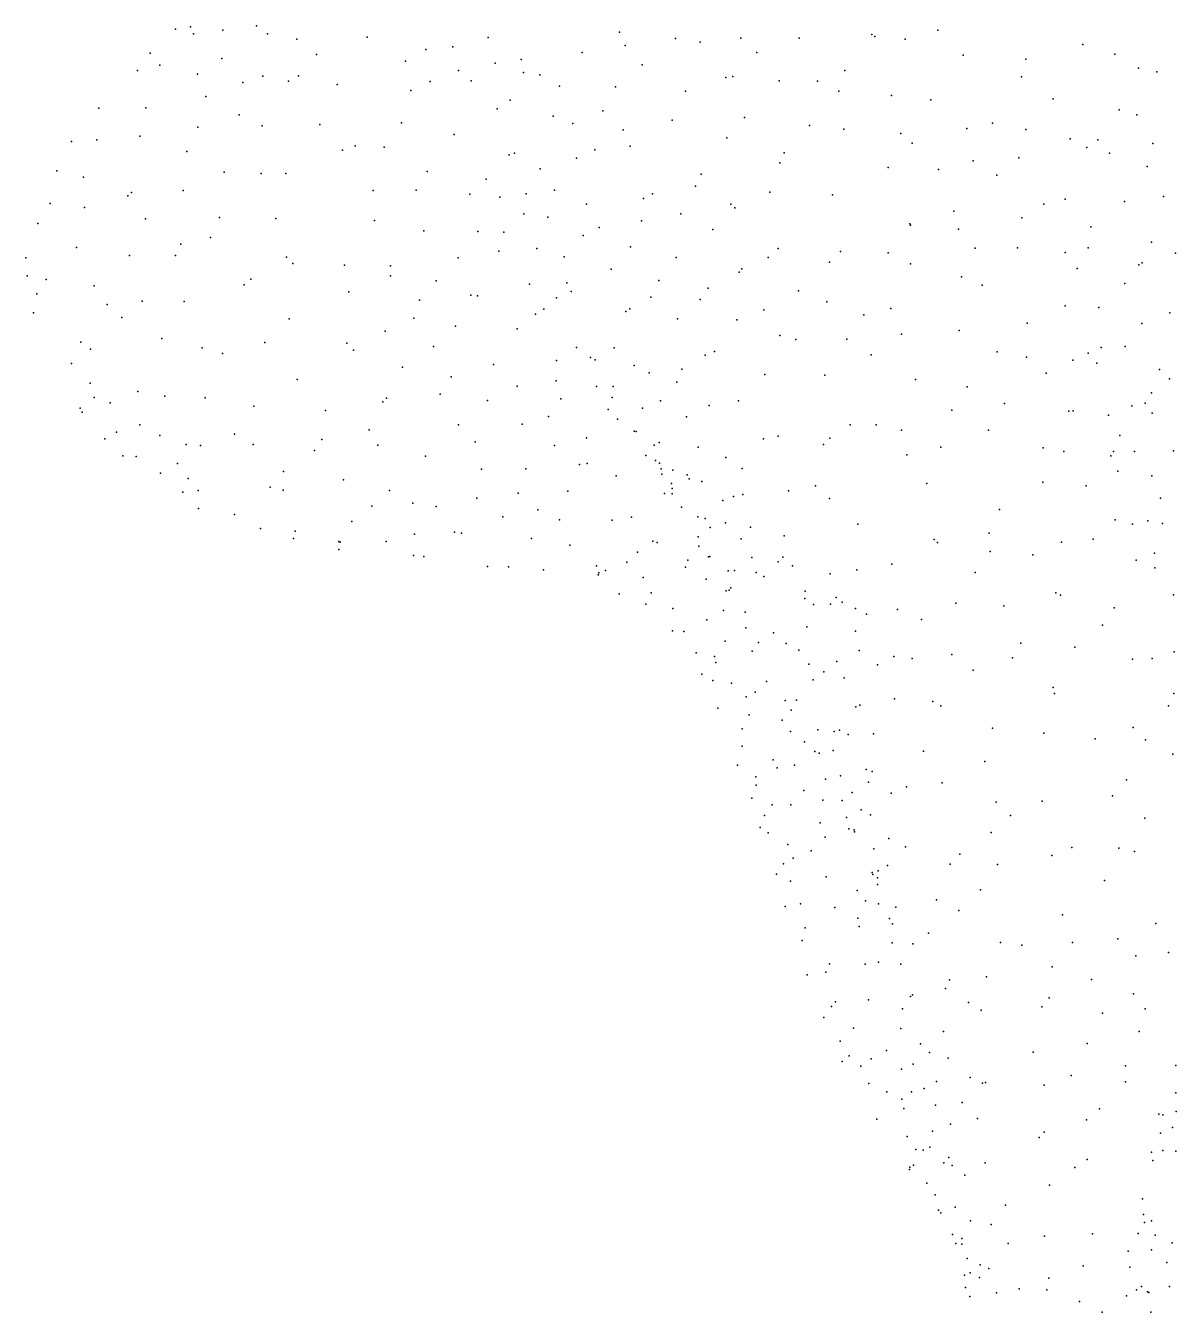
# Model space of a CAD drawing. Header units: metres. Extents: x -24.3 to 24.3, y -27.7 to 27.7.
# Drawn here: x -24.35 to -18.3, y 0.01 to 6.77 of the extents above; entities that cross this region are included whole.
import ezdxf

# ---------------------------------------------------------------- set-up
doc = ezdxf.new("R2010")
doc.units = ezdxf.units.M

msp = doc.modelspace()

# ---------------------------------------------------------------- linework, layer by layer
for p in [(-23.4805, 6.7608, -5.9568), (-23.1349, 6.7663, -6.4456), (-23.5601, 6.7486, -5.1913), (-23.4648, 6.7245, -4.9571), (-23.3119, 6.7436, -4.7592), (-23.0772, 6.7233, -4.391), (-22.9223, 6.6962, -6.6718), (-22.5535, 6.7067, -6.9819), (-21.9187, 6.7046, -7.5238), (-21.228, 6.7327, -1.0721), (-20.9336, 6.6989, -0.7654), (-20.5916, 6.7018, -0.4715), (-20.2842, 6.7012, -9.1609), (-19.9032, 6.7205, -9.5951), (-19.887, 6.7101, -0.0643), (-19.7277, 6.6963, -9.8007), (-19.5578, 6.7432, -10.0029), (-23.6923, 6.6216, -5.477), (-22.246, 6.6419, -7.2264), (-22.1041, 6.6559, -2.9341), (-21.4243, 6.6257, -7.9703), (-21.198, 6.6618, -8.1834), (-20.8057, 6.6794, -8.5518), (-20.5065, 6.6252, -8.9004), (-18.7962, 6.6674, -10.9411), (-23.6422, 6.5595, -6.0106), (-23.3157, 6.5935, -6.3981), (-22.8194, 6.6146, -3.9711), (-22.3522, 6.5795, -3.4689), (-21.8811, 6.5697, -2.3766), (-21.7454, 6.5888, -2.0615), (-21.1102, 6.5605, -0.9653), (-19.4244, 6.6125, 0.082), (-19.0957, 6.5913, 0.1886), (-18.6272, 6.6162, 0.3162), (-23.7595, 6.5321, -5.2173), (-23.4438, 6.5114, -4.6505), (-23.1013, 6.5018, -6.6394), (-22.9138, 6.5039, -6.7991), (-22.0736, 6.5314, -7.3439), (-21.7319, 6.5205, -7.6741), (-21.6472, 6.5077, -1.8434), (-20.6703, 6.4952, -8.6787), (-20.6336, 6.5001, -0.5561), (-20.0459, 6.5309, -9.4361), (-19.1175, 6.4988, -10.5407), (-18.5029, 6.5444, -11.502), (-18.4067, 6.5243, -11.7329), (-23.207, 6.4687, -4.3207), (-22.9665, 6.4755, -4.1098), (-22.7103, 6.4571, -3.7453), (-22.3237, 6.4256, -7.1367), (-22.2217, 6.4739, -3.2508), (-22.008, 6.4775, -2.7983), (-21.544, 6.4489, -1.6494), (-21.2486, 6.446, -8.1109), (-20.8822, 6.4226, -0.7879), (-20.3892, 6.4779, -0.3787), (-20.1883, 6.475, -9.2543), (-20.0763, 6.4222, -0.2012), (-23.4002, 6.3945, -4.4617), (-21.8022, 6.3756, -2.2152), (-19.7995, 6.4004, -9.7075), (-19.5934, 6.3774, -9.9508), (-18.9507, 6.3819, 0.1281), (-23.9616, 6.3332, -5.7458), (-23.7154, 6.3347, -6.1584), (-23.2251, 6.298, -6.5831), (-21.8711, 6.3303, -2.4351), (-21.5759, 6.2912, -7.7888), (-21.3151, 6.3192, -1.2789), (-20.5723, 6.2842, -8.7621), (-18.6053, 6.324, -11.3528), (-18.5116, 6.2992, -11.5797), (-23.4419, 6.2344, -6.4433), (-23.1038, 6.2405, -4.1093), (-22.8021, 6.2471, -3.7737), (-22.3727, 6.2561, -3.4635), (-21.4733, 6.2522, -1.562), (-21.209, 6.2196, -8.1204), (-20.9526, 6.2704, -8.3629), (-20.2307, 6.2427, -0.3335), (-20.0506, 6.224, -9.372), (-19.4044, 6.2272, -10.1551), (-19.2692, 6.2552, -10.3254), (-19.0945, 6.2212, -10.5286), (-24.1054, 6.1592, -5.6718), (-23.9723, 6.1672, -4.9818), (-23.7474, 6.1874, -4.7015), (-22.0965, 6.1947, -3.0921), (-20.6647, 6.177, -0.6606), (-19.7509, 6.1997, -0.1349), (-19.692, 6.1496, -9.7901), (-18.8625, 6.1727, -10.8176), (-18.7176, 6.1668, 0.0736), (-18.4279, 6.1475, -11.8043), (-23.5009, 6.1069, -4.3114), (-22.6821, 6.1123, -6.8636), (-22.6166, 6.1354, -3.6256), (-22.4634, 6.1285, -6.9942), (-21.8079, 6.0881, -7.5016), (-21.7797, 6.0978, -2.2427), (-21.3579, 6.115, -1.3874), (-21.1729, 6.134, -1.1129), (-20.3646, 6.0993, -8.971), (-18.7748, 6.1267, -11.039), (-18.655, 6.098, -11.3278), (-21.6457, 6.0153, -7.6479), (-21.454, 6.071, -7.8569), (-20.3869, 6.0465, -0.475), (-19.8172, 6.0227, -9.6165), (-19.5526, 6.0121, -9.9396), (-19.3719, 6.0567, -0.0896), (-19.1311, 6.0724, -0.0194), (-18.4582, 6.0275, 0.0533), (-24.1819, 6.0045, -5.3433), (-24.0429, 5.972, -5.855), (-23.3041, 5.998, -4.1054), (-23.1095, 5.9911, -6.6471), (-22.981, 5.9908, -3.8708), (-22.2383, 6.0008, -7.1137), (-21.928, 5.9608, -7.3154), (-20.7992, 5.9868, -8.494), (-19.2467, 5.9826, -10.3103), (-23.7907, 5.8904, -4.4334), (-23.519, 5.9008, -4.1997), (-22.5217, 5.9005, -6.9588), (-22.296, 5.903, -3.3601), (-22.0139, 5.8829, -3.0354), (-21.7191, 5.8845, -2.1907), (-21.5701, 5.9033, -1.7891), (-21.0551, 5.8843, -8.2059), (-20.8295, 5.9247, -0.8627), (-20.4393, 5.8925, -8.8664), (-20.1109, 5.8785, -0.3726), (-24.2186, 5.8337, -5.1011), (-24.037, 5.8115, -4.7178), (-23.8094, 5.8734, -6.1916), (-21.8566, 5.8657, -2.5638), (-21.4025, 5.8301, -7.7866), (-21.1017, 5.8591, -1.112), (-20.6436, 5.8293, -8.6383), (-20.6222, 5.8097, -0.7127), (-19.0002, 5.8301, -10.6355), (-18.8876, 5.856, -10.8647), (-18.5768, 5.8435, -11.4666), (-18.3716, 5.8696, -11.8696), (-23.7165, 5.753, -4.2511), (-23.3282, 5.7599, -6.5596), (-23.0335, 5.7551, -6.6981), (-22.5146, 5.7446, -3.5755), (-21.7301, 5.7787, -7.4021), (-21.6053, 5.7622, -2.018), (-21.1121, 5.7415, -8.0512), (-20.9058, 5.7794, -8.3346), (-19.473, 5.7937, -10.003), (-19.1161, 5.7579, -10.4305), (-24.282, 5.7274, -5.3789), (-22.2552, 5.6888, -6.9436), (-21.9715, 5.6857, -7.1248), (-21.8362, 5.6833, -2.7929), (-21.335, 5.7074, -1.4587), (-20.7376, 5.6972, -8.4888), (-19.7042, 5.7264, -0.3121), (-19.7009, 5.7193, -9.6863), (-19.4476, 5.6981, -0.254), (-18.7529, 5.7109, -0.1128), (-23.5312, 5.6191, -6.4473), (-23.3758, 5.6543, -3.9996), (-21.42, 5.6655, -1.6681), (-18.4353, 5.6298, -11.6854), (-24.3461, 5.5484, -5.5011), (-24.0798, 5.6018, -4.6172), (-23.8009, 5.5595, -6.2597), (-23.5592, 5.5606, -4.0889), (-22.9769, 5.5516, -6.6114), (-22.0761, 5.5475, -6.9531), (-21.8613, 5.583, -3.0122), (-21.6621, 5.5964, -2.5055), (-21.519, 5.5538, -1.9791), (-21.1708, 5.6048, -1.2594), (-20.9301, 5.5501, -1.0645), (-20.4481, 5.5491, -8.7519), (-20.3951, 5.5965, -0.582), (-20.0686, 5.5813, -0.4871), (-19.8174, 5.5733, -9.4636), (-19.3602, 5.5992, -10.043), (-19.1393, 5.6005, -0.2096), (-18.8886, 5.5759, -10.6593), (-18.7671, 5.5995, -10.9449), (-18.3093, 5.5715, -11.886), (-22.9441, 5.5177, -3.7766), (-22.6718, 5.5089, -6.6989), (-22.4307, 5.5065, -6.7845), (-21.2715, 5.4892, -1.5014), (-20.6003, 5.4731, -0.7985), (-20.5865, 5.4909, -8.5803), (-20.1252, 5.5259, -9.0723), (-19.6998, 5.5162, -0.401), (-18.8254, 5.4917, -0.2099), (-18.5015, 5.5116, -11.4083), (-18.4845, 5.5214, -0.1524), (-24.339, 5.4529, -5.2224), (-24.238, 5.4349, -4.7499), (-23.1994, 5.4054, -3.8688), (-23.1637, 5.4362, -6.4906), (-22.4312, 5.4536, -3.6267), (-22.1909, 5.4277, -3.4522), (-21.7003, 5.4092, -2.8937), (-21.5041, 5.4171, -2.1588), (-21.0225, 5.4292, -8.009), (-19.4325, 5.4487, -0.35), (-19.3239, 5.4045, -9.9253), (-18.575, 5.4123, -11.1373), (-24.2885, 5.3583, -5.5978), (-23.9871, 5.4011, -4.3895), (-22.6498, 5.3691, -3.6845), (-22.0097, 5.352, -3.3103), (-21.974, 5.3492, -6.9026), (-21.56, 5.3387, -2.5793), (-21.4827, 5.3716, -7.3224), (-21.0647, 5.3405, -1.3028), (-20.7634, 5.3892, -8.3513), (-20.2881, 5.3746, -0.6374), (-23.9182, 5.3026, -5.9895), (-23.7344, 5.3204, -6.1903), (-23.5145, 5.3186, -6.3147), (-22.2786, 5.3256, -6.7389), (-21.6251, 5.278, -7.1144), (-21.1734, 5.2797, -1.5139), (-20.8046, 5.3299, -1.0607), (-20.4708, 5.2753, -0.7794), (-20.1395, 5.3162, -8.9849), (-19.8029, 5.2816, -9.3243), (-18.8885, 5.2956, -10.4093), (-18.7119, 5.2869, -0.2764), (-24.3061, 5.2595, -4.971), (-23.8411, 5.2352, -4.1708), (-22.9635, 5.2268, -3.7663), (-22.3088, 5.2315, -3.5796), (-21.6688, 5.252, -3.0506), (-21.1951, 5.267, -7.682), (-20.9246, 5.2268, -8.0326), (-20.6126, 5.2216, -0.9381), (-19.9452, 5.249, -9.1309), (-19.0874, 5.2047, -10.0091), (-18.4856, 5.2038, -11.0862), (-18.339, 5.2586, -11.4587), (-22.4596, 5.1633, -6.5652), (-22.0902, 5.1897, -3.4766), (-21.7658, 5.1752, -6.8986), (-20.3872, 5.14, -8.673), (-19.7469, 5.148, -0.5687), (-19.4444, 5.1658, -9.5984), (-24.0571, 5.1051, -5.7121), (-24.0053, 5.0678, -4.4598), (-23.6322, 5.124, -6.1786), (-23.4203, 5.0754, -3.9392), (-23.0903, 5.1039, -6.3344), (-22.6598, 5.0999, -6.459), (-22.2051, 5.0831, -6.5813), (-21.4545, 5.0767, -2.5452), (-21.2557, 5.075, -1.8012), (-20.3034, 5.1198, -0.7707), (-20.0341, 5.1208, -0.656), (-18.7001, 5.0764, -10.5044), (-18.5736, 5.0828, -10.7389), (-23.3135, 5.046, -6.2254), (-22.6256, 5.0638, -3.6609), (-21.5588, 5.0086, -6.9052), (-21.3803, 5.0244, -2.2768), (-21.3563, 5.0128, -7.1002), (-20.7783, 5.0366, -8.1868), (-20.7295, 5.0557, -1.131), (-19.9075, 5.0389, -9.0731), (-19.2457, 5.0544, -9.71), (-19.0918, 5.0267, -0.431), (-18.8486, 5.011, -10.1036), (-18.7671, 5.0473, -0.3793), (-24.1063, 4.994, -4.7525), (-22.3674, 4.9741, -6.4525), (-21.8896, 4.9874, -6.612), (-21.151, 4.9823, -7.4574), (-21.0731, 4.9445, -1.6337), (-20.9011, 4.9634, -1.362), (-20.4648, 4.9356, -0.949), (-20.1506, 4.9327, -8.8372), (-18.9882, 4.9419, -9.7963), (-18.7223, 4.9947, -10.2956), (-18.3933, 4.9609, -4.1234), (-24.007, 4.8897, -5.5009), (-22.9209, 4.9087, -6.2357), (-22.1121, 4.9235, -3.6454), (-21.766, 4.8747, -3.5957), (-21.5602, 4.9023, -3.4064), (-21.3488, 4.8716, -2.9915), (-21.2623, 4.872, -1.9778), (-20.9276, 4.8948, -7.8624), (-19.674, 4.9095, -9.1882), (-19.4028, 4.8703, -9.4264), (-18.3407, 4.913, -10.6359), (-23.987, 4.8154, -4.7089), (-23.7579, 4.8466, -5.7398), (-23.6151, 4.8214, -4.0763), (-23.4041, 4.8137, -3.9052), (-22.4518, 4.8118, -3.7304), (-22.1709, 4.8327, -6.4061), (-21.9209, 4.7991, -6.4553), (-21.537, 4.8085, -6.737), (-21.2662, 4.8141, -2.6117), (-21.0129, 4.7974, -7.5774), (-20.603, 4.7971, -8.316), (-18.4354, 4.8392, -10.2918), (-24.0606, 4.7579, -4.9263), (-24.0501, 4.7377, -5.1743), (-23.9025, 4.7863, -4.4165), (-23.1482, 4.7694, -6.0335), (-22.7715, 4.7472, -6.1408), (-22.4706, 4.7918, -6.2825), (-21.2881, 4.7525, -3.2104), (-21.1083, 4.7592, -7.301), (-20.7579, 4.7726, -1.3018), (-19.4835, 4.7476, -0.6354), (-19.2077, 4.7839, -0.5481), (-18.8688, 4.7432, -9.7004), (-18.8464, 4.7447, -0.4773), (-18.5383, 4.7716, -4.1225), (-18.4682, 4.7848, -3.8724), (-18.4313, 4.7332, -4.5909), (-23.7469, 4.6705, -5.519), (-22.0736, 4.671, -3.7952), (-21.7393, 4.6746, -6.4235), (-21.6011, 4.7152, -3.6624), (-21.2391, 4.7016, -6.9169), (-20.876, 4.7126, -1.5263), (-20.0174, 4.6712, -8.8511), (-19.8801, 4.6708, -0.8135), (-18.6605, 4.722, -9.8364), (-23.9308, 4.5976, -4.7805), (-23.8689, 4.633, -5.2695), (-23.6416, 4.6156, -4.2279), (-23.2505, 4.6215, -5.8657), (-22.791, 4.5937, -3.8874), (-22.5426, 4.6448, -3.8386), (-21.4011, 4.6023, -3.7409), (-21.1514, 4.6373, -2.776), (-21.1413, 4.636, -2.5472), (-20.4729, 4.5981, -1.1315), (-20.3945, 4.6118, -8.4774), (-20.1233, 4.6017, -0.9543), (-19.7479, 4.6432, -9.0154), (-19.2904, 4.6435, -9.3744), (-18.6014, 4.6145, -0.4694), (-23.5041, 4.5683, -5.6974), (-23.4279, 4.5629, -4.1279), (-23.1521, 4.5678, -3.9296), (-22.829, 4.5369, -5.9318), (-22.4974, 4.564, -6.0682), (-21.9854, 4.5828, -6.2544), (-21.5704, 4.5635, -3.8846), (-21.0466, 4.5647, -3.3033), (-21.0195, 4.5781, -1.8566), (-20.8151, 4.5546, -7.8417), (-20.1567, 4.5684, -8.7006), (-19.5406, 4.5537, -9.0685), (-19.0032, 4.5507, -0.573), (-18.8953, 4.5306, -9.4881), (-18.6347, 4.5306, -4.2446), (-18.5238, 4.5312, -4.5616), (-18.3204, 4.535, -4.769), (-23.8355, 4.5086, -4.9662), (-23.7664, 4.5056, -4.5727), (-23.5487, 4.4678, -5.4088), (-22.2479, 4.5075, -6.0896), (-21.439, 4.4622, -6.5024), (-21.3987, 4.4681, -4.0145), (-21.0903, 4.5105, -7.0546), (-21.0396, 4.4831, -2.1773), (-21.0188, 4.4708, -3.6604), (-20.6696, 4.5003, -8.0846), (-19.7197, 4.5129, -0.8246), (-18.6491, 4.5083, -9.5011), (-23.638, 4.4173, -5.0825), (-22.9934, 4.4265, -5.7617), (-21.953, 4.4385, -3.9873), (-21.7207, 4.4402, -6.1897), (-21.2466, 4.4033, -6.6282), (-21.0101, 4.4407, -3.0189), (-21.0054, 4.412, -2.5884), (-20.9488, 4.4333, -7.3067), (-20.8732, 4.4084, -3.2393), (-20.5842, 4.4421, -1.3095), (-18.6115, 4.4285, -3.9834), (-18.4334, 4.4037, -0.5009), (-23.4938, 4.389, -4.3666), (-23.4414, 4.326, -5.1733), (-23.062, 4.3446, -5.5638), (-22.9938, 4.3281, -4.0904), (-22.6773, 4.3825, -5.8178), (-22.4367, 4.3273, -4.0556), (-21.4995, 4.3228, -6.2864), (-20.9552, 4.364, -1.9827), (-20.9517, 4.3377, -2.3164), (-20.8634, 4.3885, -1.7815), (-20.7965, 4.3742, -3.5261), (-20.3404, 4.3253, -8.4347), (-20.1986, 4.3513, -1.1245), (-19.6142, 4.364, -8.9797), (-19.0053, 4.3694, -9.2472), (-18.7778, 4.3517, -9.3032), (-23.5205, 4.3178, -4.8836), (-22.3134, 4.2594, -5.7759), (-21.9781, 4.2856, -5.9426), (-21.7611, 4.3122, -4.1446), (-20.9929, 4.3105, -7.0563), (-20.9519, 4.3088, -4.0553), (-20.6857, 4.2741, -1.6065), (-20.63, 4.295, -3.7816), (-20.5802, 4.3054, -8.1363), (-20.1265, 4.2837, -8.6222), (-18.3881, 4.2858, -3.8057), (-23.4391, 4.2324, -4.6485), (-23.2492, 4.2003, -5.0905), (-22.5293, 4.2448, -5.5807), (-22.1904, 4.2432, -4.1732), (-21.8407, 4.1886, -4.3291), (-21.6564, 4.2244, -5.9825), (-20.9023, 4.2385, -2.6732), (-20.8175, 4.1874, -1.904), (-19.2331, 4.2268, -9.0332), (-23.1139, 4.1277, -4.5389), (-22.6347, 4.1633, -4.2503), (-21.5431, 4.1716, -4.4388), (-21.2677, 4.1703, -6.3884), (-21.1653, 4.1861, -4.4077), (-20.7782, 4.1799, -3.102), (-20.7525, 4.1314, -4.343), (-20.6713, 4.1575, -7.8628), (-20.5405, 4.1332, -1.5055), (-19.977, 4.1502, -1.1196), (-18.6256, 4.1731, -4.32), (-18.5354, 4.1497, -4.1079), (-18.4543, 4.1664, -9.0646), (-18.3773, 4.1535, -0.5661), (-22.9398, 4.0747, -4.8651), (-22.9317, 4.1136, -5.2564), (-22.7021, 4.0583, -4.575), (-22.6949, 4.0558, -5.178), (-22.4529, 4.0582, -4.6039), (-22.3041, 4.0971, -5.3855), (-22.0942, 4.1078, -5.472), (-22.0577, 4.1026, -4.547), (-21.691, 4.0752, -5.6559), (-21.0526, 4.0604, -6.6174), (-21.0311, 4.0538, -4.5819), (-20.8152, 4.083, -2.877), (-20.5903, 4.0723, -3.3064), (-20.3644, 4.0888, -3.7672), (-19.5761, 4.0692, -8.9101), (-19.5589, 4.0538, -0.9839), (-19.2872, 4.102, -0.8473), (-18.9068, 4.0559, -9.0288), (-18.7409, 4.071, -0.6673), (-22.7023, 4.0161, -4.9314), (-22.3093, 3.9857, -5.1135), (-21.49, 4.0394, -5.7361), (-21.1335, 4.0019, -6.3457), (-20.8124, 4.0338, -4.5636), (-19.2829, 4.0069, -8.9504), (-19.0585, 3.9895, -0.8077), (-18.4198, 3.9973, -4.2442), (-22.2566, 3.9804, -4.8125), (-21.9222, 3.9282, -4.8992), (-21.8107, 3.9253, -5.1865), (-21.3489, 3.9304, -4.79), (-21.1905, 3.9511, -6.0918), (-20.8815, 3.9233, -4.7518), (-20.8691, 3.9604, -6.9333), (-20.7614, 3.9776, -7.3667), (-20.7537, 3.9804, -2.4113), (-20.5342, 3.9754, -4.462), (-20.3951, 3.9528, -8.2428), (-20.3713, 3.9769, -1.4618), (-20.3206, 3.9317, -4.382), (-19.7982, 3.9397, -1.1413), (-18.5152, 3.9612, -8.9634), (-18.4184, 3.9199, -0.6451), (-21.6275, 3.9092, -4.8936), (-21.3398, 3.8839, -5.106), (-21.3362, 3.895, -5.5028), (-21.3018, 3.9071, -5.7271), (-21.1033, 3.8692, -5.0799), (-20.7742, 3.8616, -7.1565), (-20.6587, 3.9056, -7.6926), (-20.6243, 3.9058, -3.0151), (-20.5117, 3.896, -8.0283), (-20.4705, 3.8749, -3.2456), (-20.1228, 3.8891, -3.8891), (-19.9821, 3.9108, -8.6169), (-19.3611, 3.8968, -0.979), (-21.2296, 3.7839, -5.2894), (-21.0616, 3.79, -6.0202), (-20.6679, 3.7999, -2.2639), (-20.6526, 3.8039, -2.504), (-20.6437, 3.8153, -2.0465), (-20.2531, 3.7975, -1.5177), (-18.9367, 3.7891, -0.8558), (-21.0905, 3.73, -5.755), (-20.2556, 3.7594, -3.4635), (-20.2101, 3.7281, -8.3534), (-20.1203, 3.7303, -3.683), (-20.0906, 3.765, -4.445), (-20.059, 3.7395, -1.4138), (-19.4621, 3.7357, -1.1003), (-19.2096, 3.7202, -1.0031), (-18.9131, 3.7767, -8.8878), (-18.3189, 3.7792, -8.7176), (-20.9491, 3.707, -6.4427), (-20.6827, 3.6972, -7.3604), (-20.5683, 3.6874, -2.8162), (-19.9899, 3.707, -4.0676), (-19.9312, 3.6764, -8.5805), (-19.7687, 3.7009, -1.2527), (-19.643, 3.6494, -8.7568), (-18.6316, 3.7109, -0.7676), (-20.9495, 3.5892, -5.258), (-20.8908, 3.5865, -6.2015), (-20.7696, 3.6468, -5.0607), (-20.5644, 3.6052, -2.2557), (-20.244, 3.6108, -4.6338), (-19.9886, 3.5874, -4.2857), (-18.692, 3.6191, -8.8449), (-20.6738, 3.5363, -7.1912), (-20.4988, 3.5293, -4.9354), (-20.4199, 3.579, -1.8587), (-20.3532, 3.5229, -3.1397), (-19.1216, 3.5251, -8.8236), (-20.8263, 3.4736, -6.4562), (-20.729, 3.4546, -5.2173), (-20.5312, 3.4833, -7.656), (-20.2871, 3.4874, -8.1952), (-19.9694, 3.4861, -3.9329), (-19.7875, 3.4553, -1.4364), (-19.4833, 3.4652, -8.7721), (-19.1652, 3.4482, -1.1185), (-18.8385, 3.5032, -0.9557), (-18.3161, 3.4792, -8.6082), (-20.722, 3.4243, -5.4855), (-20.2336, 3.415, -3.3227), (-20.0879, 3.4294, -4.6282), (-19.8737, 3.4119, -8.5395), (-19.6909, 3.4439, -8.66), (-19.3721, 3.3837, -1.2362), (-18.5341, 3.4403, -8.7645), (-18.4315, 3.4444, -0.817), (-20.7961, 3.3616, -5.7251), (-20.7388, 3.3297, -5.9725), (-20.6408, 3.3144, -7.0521), (-20.4568, 3.3244, -5.1273), (-20.2116, 3.3319, -4.8344), (-20.1548, 3.374, -1.7963), (-20.0489, 3.3423, -8.3602), (-20.564, 3.2438, -5.4563), (-20.5156, 3.2678, -7.5217), (-18.9519, 3.2916, -8.7614), (-18.9448, 3.2616, -1.1267), (-18.3175, 3.2602, -8.6343), (-20.7118, 3.1845, -6.3513), (-20.359, 3.2232, -2.5174), (-20.2988, 3.2263, -3.1123), (-19.9867, 3.1907, -1.8196), (-19.9665, 3.1998, -4.4307), (-19.7837, 3.2336, -1.6224), (-19.5835, 3.2184, -8.6457), (-19.5409, 3.1966, -1.4624), (-18.3464, 3.1954, -0.9168), (-20.5478, 3.1481, -7.2609), (-20.3751, 3.1203, -7.7327), (-20.3272, 3.1727, -2.7529), (-20.5837, 3.076, -5.7233), (-20.33, 3.0606, -5.1433), (-20.1876, 3.0704, -2.237), (-20.1018, 3.0617, -8.2053), (-20.073, 3.0682, -4.6863), (-20.0275, 3.0462, -3.6759), (-19.8951, 3.049, -8.3945), (-19.2693, 3.0784, -8.708), (-19.0005, 3.053, -8.7078), (-18.5322, 3.0821, -8.7146), (-20.5847, 2.9847, -6.8783), (-20.2566, 3.0067, -2.5874), (-18.73, 3.0221, -1.2072), (-18.4667, 3.0171, -1.0887), (-20.4223, 2.9123, -5.4712), (-20.202, 2.9556, -7.948), (-20.1798, 2.9473, -3.2109), (-20.1068, 2.9616, -3.4612), (-19.6322, 2.9587, -8.5302), (-18.3223, 2.9422, -8.6408), (-20.6083, 2.8841, -6.3275), (-20.4014, 2.8703, -7.4734), (-20.3089, 2.8837, -7.6998), (-19.933, 2.862, -4.4153), (-19.901, 2.8508, -2.087), (-19.3106, 2.9032, -1.5698), (-20.5124, 2.8239, -5.7949), (-20.5111, 2.7796, -6.944), (-20.1467, 2.8119, -2.8704), (-20.0683, 2.8286, -4.7232), (-19.9215, 2.7958, -4.2013), (-19.7214, 2.7705, -1.968), (-19.534, 2.7923, -1.8064), (-18.5655, 2.8082, -1.2979), (-20.533, 2.711, -6.197), (-20.2603, 2.7509, -5.216), (-20.0069, 2.741, -2.4856), (-19.8017, 2.7382, -8.3584), (-18.6395, 2.7229, -8.678), (-20.4262, 2.677, -5.6342), (-20.3282, 2.676, -5.4166), (-20.1614, 2.7002, -7.7998), (-20.0599, 2.6988, -3.4046), (-19.9589, 2.6503, -3.7397), (-19.2501, 2.6908, -1.7147), (-19.0084, 2.6952, -1.5738), (-20.4678, 2.6208, -5.9357), (-20.1745, 2.5817, -5.1001), (-20.0366, 2.6105, -2.6949), (-19.9107, 2.6239, -4.3543), (-19.175, 2.6209, -8.6027), (-18.4698, 2.6067, -1.4111), (-20.4901, 2.5577, -6.5759), (-20.447, 2.5297, -6.8018), (-20.1479, 2.5063, -7.6584), (-20.0248, 2.5509, -2.9401), (-19.9969, 2.5446, -7.9448), (-19.9938, 2.5349, -3.2609), (-19.8137, 2.4991, -8.2011), (-19.2774, 2.5311, -1.8696), (-20.3442, 2.4676, -5.6031), (-20.2216, 2.434, -5.3379), (-19.8924, 2.446, -3.9577), (-19.7274, 2.4563, -2.372), (-18.8531, 2.4524, -1.6823), (-18.6071, 2.4489, -1.5876), (-20.3669, 2.3664, -6.9669), (-20.3173, 2.3968, -7.2826), (-19.4922, 2.3649, -8.3424), (-19.4416, 2.418, -2.0629), (-18.9592, 2.4104, -8.5703), (-18.5236, 2.4306, -8.5747), (-20.4039, 2.3131, -6.2243), (-20.1431, 2.2975, -7.4964), (-19.902, 2.3208, -2.9431), (-19.8982, 2.3111, -3.177), (-19.8702, 2.3306, -7.9851), (-19.822, 2.3574, -2.6402), (-19.2431, 2.363, -8.4992), (-20.3313, 2.2757, -5.8761), (-19.8743, 2.2925, -3.5037), (-19.8736, 2.2584, -4.0962), (-19.3334, 2.2309, -2.1145), (-18.6825, 2.2787, -8.5409), (-19.9797, 2.2261, -7.7149), (-19.9376, 2.1724, -4.7196), (-19.5647, 2.1777, -8.1631), (-20.3587, 2.1433, -6.5097), (-20.2785, 2.1558, -7.0631), (-20.0982, 2.1365, -5.2579), (-19.8682, 2.1567, -4.4688), (-19.7781, 2.1395, -2.911), (-19.4465, 2.1222, -2.3321), (-18.9019, 2.0991, -1.9622), (-20.2532, 2.0304, -5.9262), (-19.9775, 2.0815, -4.9423), (-19.9697, 2.0372, -7.5783), (-19.8104, 2.0788, -3.8847), (-19.7942, 2.0518, -3.5752), (-18.4127, 2.0526, -1.783), (-20.2694, 1.9646, -6.701), (-19.6059, 2.0022, -2.7013), (-18.6126, 1.9723, -8.4168), (-19.796, 1.9525, -4.2229), (-19.6885, 1.9462, -3.0859), (-19.2276, 1.9537, -2.2878), (-19.1164, 1.9394, -8.2697), (-18.8502, 1.9536, -8.4231), (-18.346, 1.9004, -8.3568), (-20.1264, 1.8417, -7.082), (-19.939, 1.8398, -5.0546), (-19.8689, 1.8506, -4.8111), (-19.7505, 1.8397, -7.7129), (-18.9566, 1.8267, -2.1518), (-18.5172, 1.8829, -1.9068), (-20.2428, 1.7833, -6.3417), (-20.1456, 1.7972, -5.813), (-19.4964, 1.7583, -7.9184), (-19.3012, 1.7731, -2.5387), (-18.75, 1.7598, -8.3222), (-19.5171, 1.7115, -2.9897), (-20.0945, 1.6426, -6.8773), (-19.9208, 1.6532, -7.349), (-19.6998, 1.6707, -3.9392), (-19.6894, 1.6784, -3.6859), (-19.3965, 1.6387, -2.783), (-18.9732, 1.6637, -8.1481), (-18.5296, 1.6839, -8.2938), (-20.1555, 1.5597, -6.2756), (-20.1156, 1.6173, -5.9821), (-19.7423, 1.6053, -4.4337), (-19.3286, 1.5979, -7.9144), (-19.0105, 1.616, -2.4135), (-18.692, 1.5823, -2.1424), (-18.4688, 1.6052, -2.0342), (-19.999, 1.5032, -5.6173), (-19.7514, 1.5013, -7.4242), (-19.5266, 1.4862, -7.6682), (-18.4991, 1.4865, -8.1449), (-20.0696, 1.4358, -6.6374), (-19.6485, 1.4214, -4.0543), (-18.7736, 1.4232, -2.3759), (-20.0227, 1.3582, -5.9849), (-19.8261, 1.386, -7.2235), (-19.6014, 1.377, -3.5661), (-19.0568, 1.378, -2.6591), (-20.06, 1.3296, -6.2154), (-19.9604, 1.3048, -5.7768), (-19.907, 1.3437, -6.9673), (-19.7476, 1.2893, -4.9534), (-19.6868, 1.3153, -4.4859), (-19.503, 1.3464, -3.3721), (-18.5721, 1.3066, -7.9954), (-18.3071, 1.3088, -8.0337), (-19.5647, 1.2243, -3.7665), (-19.3866, 1.2448, -3.1974), (-19.3073, 1.2183, -2.9832), (-18.8572, 1.2554, -2.5009), (-18.5708, 1.2227, -2.2354), (-19.9191, 1.2138, -6.6534), (-19.8249, 1.1689, -5.3586), (-19.6956, 1.1692, -4.7711), (-19.6283, 1.1874, -4.2701), (-19.3228, 1.2153, -7.5995), (-18.9985, 1.2054, -7.7598), (-18.3081, 1.1652, 5.1045), (-19.7457, 1.1313, -7.0167), (-19.7352, 1.0814, -5.1315), (-19.5694, 1.1005, -3.9881), (-19.43, 1.1129, -3.395), (-18.7089, 1.0807, -7.7855), (-19.8767, 1.0258, -5.9217), (-19.3481, 1.0305, -7.3654), (-18.776, 1.0233, -2.4839), (-18.3969, 1.0523, 5.7965), (-18.3752, 1.0483, 5.4781), (-18.305, 1.0666, -7.8462), (-19.5843, 0.9627, -4.3004), (-19.4907, 0.9995, -7.191), (-18.9979, 0.9582, -7.5495), (-18.3871, 0.9528, 5.1892), (-18.324, 0.9819, 6.2464), (-19.718, 0.9357, -6.6862), (-19.5988, 0.8793, -4.5281), (-19.0249, 0.9297, -2.7349), (-19.6725, 0.8668, -5.1329), (-19.6348, 0.8627, -4.8068), (-19.4987, 0.8245, -3.9034), (-18.7721, 0.8143, -7.5383), (-18.4357, 0.8534, 5.6418), (-18.3756, 0.8617, -7.6747), (-18.3079, 0.8579, 4.6817), (-19.706, 0.7616, -5.6099), (-19.704, 0.7744, -6.0973), (-19.6842, 0.7853, -6.3292), (-19.5248, 0.7966, -4.1293), (-19.4824, 0.7835, -6.9576), (-19.3082, 0.7966, -7.1241), (-18.8374, 0.7732, -2.6039), (-18.4279, 0.8087, -2.2175), (-19.6149, 0.6909, -5.2762), (-19.4157, 0.7314, -3.559), (-18.9715, 0.6804, -7.247), (-19.5711, 0.6289, -4.7073), (-18.4823, 0.6082, 5.6072), (-19.5539, 0.5482, -5.919), (-19.4651, 0.5648, -6.6081), (-19.2014, 0.5741, -3.0308), (-19.5417, 0.5347, -5.0963), (-19.3846, 0.4931, -3.7517), (-19.2776, 0.474, -3.3055), (-18.4768, 0.525, 6.3304), (-18.4717, 0.4833, 5.4136), (-18.4354, 0.4932, 6.5553), (-19.4806, 0.4208, -5.6131), (-18.9963, 0.4114, -2.7916), (-18.745, 0.4237, -2.5784), (-18.5055, 0.4256, 5.7363), (-18.4151, 0.4178, 5.0334), (-19.4622, 0.3728, -4.3221), (-19.4316, 0.4003, -4.0648), (-19.4308, 0.3694, -5.858), (-19.1883, 0.3742, -6.7286), (-18.4345, 0.3398, 6.7843), (-18.3274, 0.3763, 4.699), (-19.4025, 0.2948, -5.4294), (-18.5583, 0.3325, -2.4317), (-18.3554, 0.2738, 7.2009), (-19.4167, 0.2067, -4.856), (-19.3874, 0.2202, -5.1343), (-19.3355, 0.262, -6.1106), (-19.2891, 0.2417, -3.452), (-18.7942, 0.2569, -6.9081), (-18.5491, 0.2501, 6.1434), (-19.4116, 0.1425, -4.3092), (-19.338, 0.1958, -3.7095), (-19.1294, 0.1353, -6.2978), (-18.9739, 0.1911, -2.8074), (-18.4883, 0.1484, 5.5398), (-18.3403, 0.1474, 4.7465), (-19.3884, 0.0951, -4.5327), (-19.2487, 0.1152, -5.9025), (-18.984, 0.1298, -6.526), (-18.8126, 0.0696, -2.6914), (-18.5663, 0.0993, -6.8478), (-18.5131, 0.13, 5.7794), (-18.4561, 0.1205, -2.3386), (-18.4492, 0.1162, 6.9768), (-18.6935, 0.0125, -6.6927), (-18.4382, 0.0134, 5.1191)]:
    msp.add_point(p)

doc.saveas('drawing.dxf')
